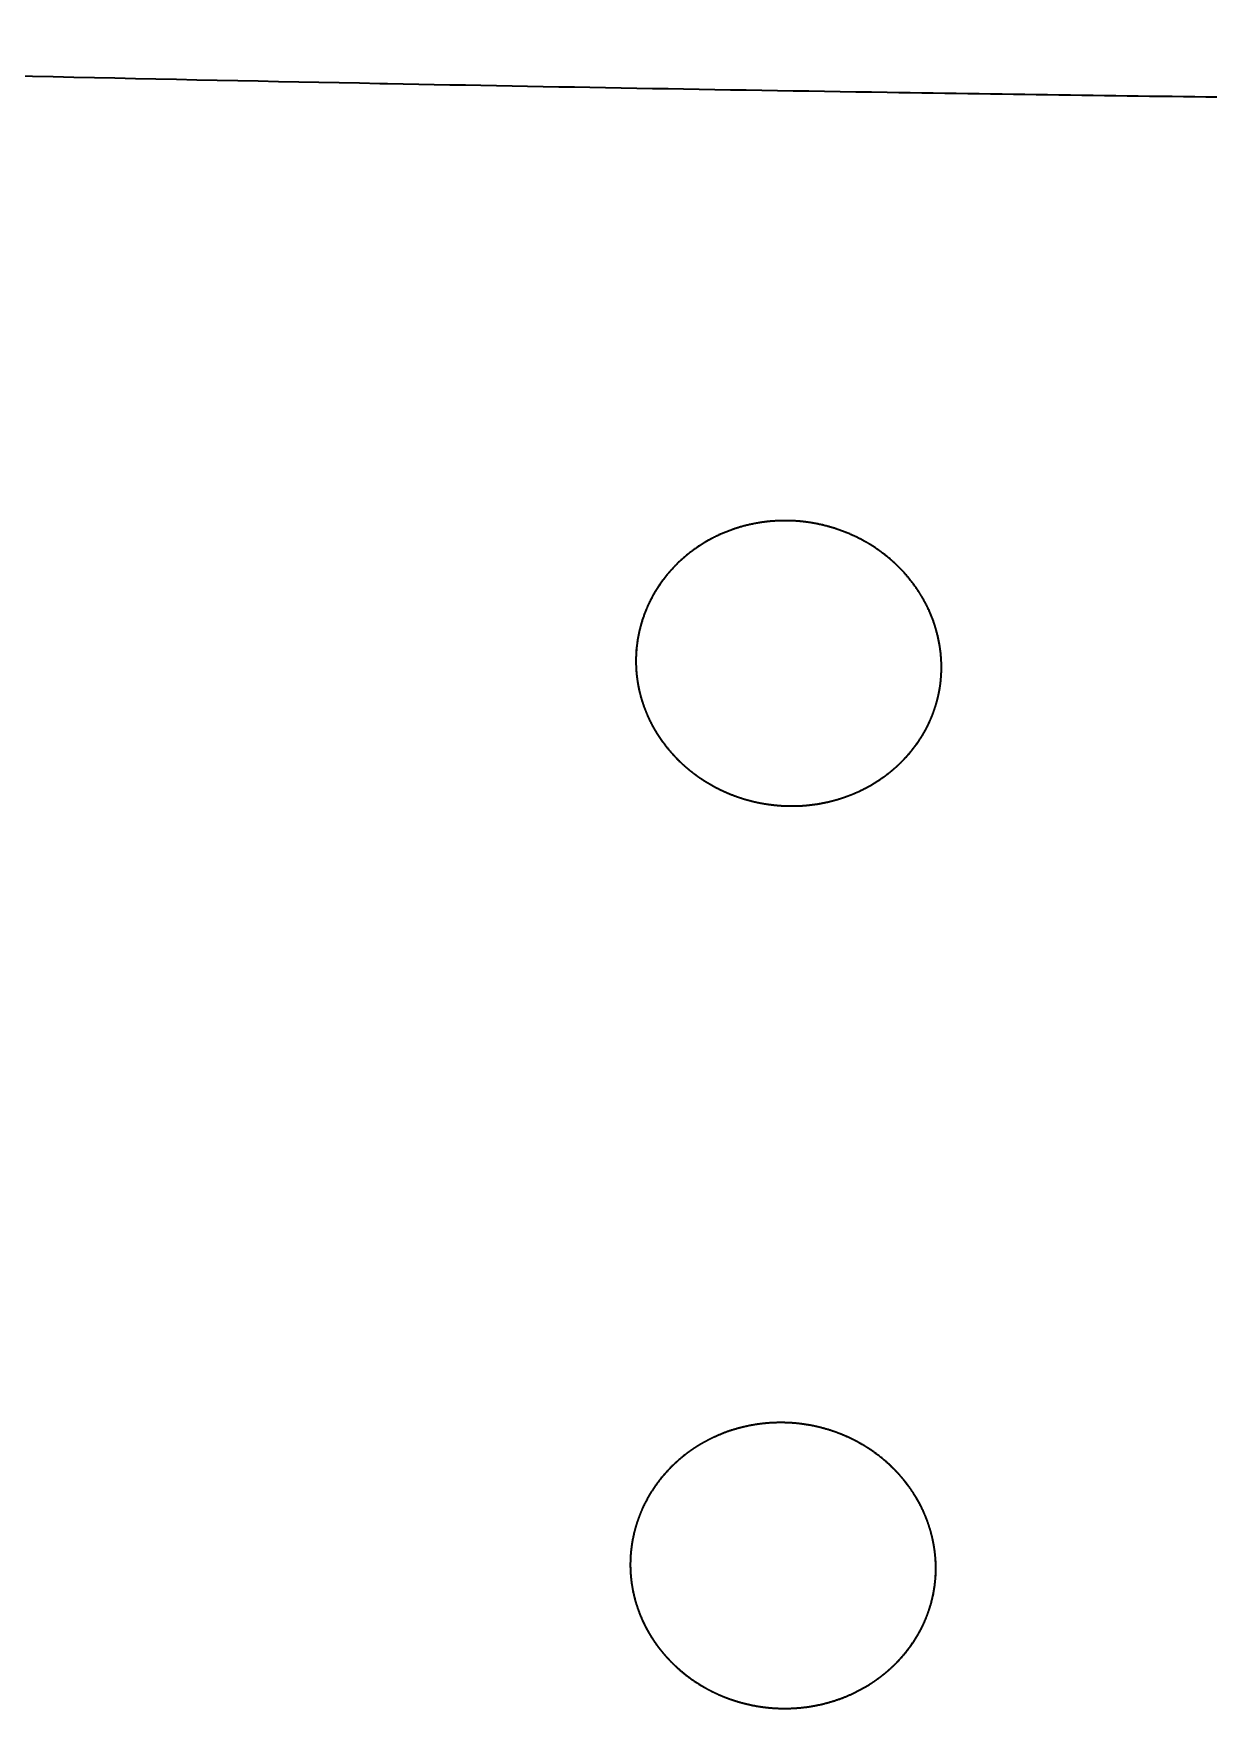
# Model space of a CAD drawing. Header units: millimetres. Extents: x 0 to 2809, y -1128 to 717.
# Drawn here: x 390.1 to 532.4, y 514.6 to 717.5 of the extents above; entities that cross this region are included whole.
import ezdxf

# ---------------------------------------------------------------- set-up
doc = ezdxf.new("R2010")
doc.units = ezdxf.units.MM
doc.layers.add('Blocks', color=7, linetype='Continuous')
doc.layers.add('Blocks$Inner', color=7, linetype='Continuous', lineweight=25, true_color=0x007f00)
doc.layers.add('Blocks$Outline', color=7, linetype='Continuous', lineweight=35, true_color=0xff3f3f)

# ---------------------------------------------------------------- blocks, each defined once
blk = doc.blocks.new('Balcony Lounge Bench w Arm Front')
at = {"layer": 'Blocks$Inner'}
for points, knots in [([(712.8496366602558, 708.6246625319145), (692.0540468977488, 708.6249975124229), (671.0753497084406, 708.6714617064499), (650.2751296044989, 708.7617412919099), (626.5199850171448, 708.8648461915291), (602.5570521636946, 709.0269355620512), (578.8132848020068, 709.2475965597696), (578.6582285015065, 709.2490375643683), (578.5031727272071, 709.2504811385515), (578.3481174855006, 709.2519272835598), (565.1235229593585, 709.3752683661296), (551.5194746907255, 709.5206635920731), (537.541753521884, 709.692909067111), (523.0798610151287, 709.871120916865), (508.4044913292273, 710.0761830057309), (493.5177792668983, 710.3071765283457), (473.2382504868328, 710.6218490880237), (453.0672210502562, 710.9766934314612), (433.0092004185935, 711.3643615859328), (432.6882720355461, 711.3705671803655), (432.3673461382859, 711.3767817628868), (432.046422741656, 711.3830053055244), (405.9643496171666, 711.8888048074368), (379.3175030363418, 712.4655661569668), (352.1118591029735, 713.1010478465141), (332.0472746540472, 713.5697254509432), (312.4776212594188, 714.0512097784303), (293.402001617942, 714.5350357559073), (270.1546206238818, 715.1246707800383), (246.9170337759788, 715.735103528732), (223.6854076796262, 716.3547333906972), (212.0544708753769, 716.6649492791003), (200.4319557299677, 716.9788683589504), (188.8121530085664, 717.2870996211786)], [1234.280905030845, 1234.280905030845, 1234.280905030845, 1234.280905030845, 1296.860195740027, 1296.860195740027, 1296.860195740027, 1368.359439318258, 1368.359439318258, 1368.359439318258, 1368.825036158428, 1368.825036158428, 1368.825036158428, 1409.683619741801, 1409.683619741801, 1409.683619741801, 1453.787601027467, 1453.787601027467, 1453.787601027467, 1514.443525508282, 1514.443525508282, 1514.443525508282, 1515.409103690396, 1515.409103690396, 1515.409103690396, 1595.622534964821, 1595.622534964821, 1595.622534964821, 1654.592533133886, 1654.592533133886, 1654.592533133886, 1724.66841018761, 1724.66841018761, 1724.66841018761, 1759.733882868241, 1759.733882868241, 1759.733882868241, 1759.733882868241]), ([(463.0791519892155, 641.4269031019758), (463.0791611629866, 641.976473085113), (463.1067385659626, 642.5279796411851), (463.2198044277466, 643.6444758229118), (463.3061401487066, 644.2031340953508), (463.6483742307973, 645.8536592659548), (463.9871978245756, 646.9222155761636), (464.6653737928755, 648.4802421955101), (464.9203191699344, 648.9921550888503), (465.4771584598057, 649.9794391542891), (465.7797567562338, 650.45689559335), (466.4320855128353, 651.3802598374423), (466.7817923734547, 651.826183227975), (467.5292509372848, 652.6858890153017), (467.9279660347129, 653.1005875685332), (469.1914351113737, 654.2896548480057), (470.1046833033142, 654.9914160279659), (471.5754531245948, 655.9118648223375), (472.0825903146942, 656.1964883303881), (473.1324417541255, 656.7206455178202), (473.6760675799342, 656.9602534928417), (475.3254400676633, 657.5954607009298), (476.4592054638451, 657.9137190833862), (478.211100691602, 658.2348940507218), (478.8047052084221, 658.3158069328492), (480.0048774801653, 658.4227090317727), (480.605664666753, 658.4482829520311), (481.2071472241332, 658.446361771712)], [177.1970611693083, 177.1970611693083, 177.1970611693083, 177.1970611693083, 178.9585203319024, 178.9585203319024, 180.7661941722061, 180.7661941722061, 184.3815418528133, 184.3815418528133, 186.1892156931169, 186.1892156931169, 187.9968895334206, 187.9968895334206, 189.804563373724, 189.804563373724, 191.6122372140276, 191.6122372140276, 195.2275848946351, 195.2275848946351, 197.0352587349388, 197.0352587349388, 198.8429325752426, 198.8429325752426, 202.45828025585, 202.45828025585, 204.2659540961537, 204.2659540961537, 206.0736279364574, 206.0736279364574, 206.0736279364574, 206.0736279364574]), ([(482.0675687173607, 623.8826343400215), (480.8260031678074, 623.8746161307645), (479.5930991911082, 623.981804159288), (478.3678706160463, 624.2050229370943), (477.7578467124986, 624.3161603958142), (477.1548436651647, 624.4553589308271), (476.5586774728145, 624.6226671426484), (475.9613755627761, 624.7902940825297), (475.366199608965, 624.9880277123411), (474.7893010499902, 625.210442941112), (473.6385112218159, 625.6541139798428), (472.546609561221, 626.1980521486257), (471.5119344347404, 626.8418088865328), (471.2533581853713, 627.0026904990627), (470.9992988974736, 627.1693038193589), (470.7497058753652, 627.3416500041494), (470.4991935656544, 627.5146309651464), (470.2521910645519, 627.6941361685676), (470.0113790565483, 627.8781794318274), (469.5316955026829, 628.2447829385128), (469.0731666684587, 628.6316471875361), (468.6353253557136, 629.0388021213221), (467.7615667339232, 629.8513228301854), (466.9842291065688, 630.7303223733434), (466.299747498997, 631.6758264328819), (466.1281286071098, 631.9128910335639), (465.9618812253648, 632.1550209967281), (465.8032188013094, 632.3989096218647), (465.6449840254827, 632.6421408857022), (465.4933681908151, 632.8884210439755), (465.34829838519, 633.1377787117744), (465.0598613341026, 633.633567549834), (464.79843181451, 634.1394659422622), (464.5635201012592, 634.6556100648268), (464.3287323926088, 635.1714817265347), (464.1216692837006, 635.6948763507862), (463.9418659622897, 636.2259841007581), (463.8515018705984, 636.4929039164781), (463.7682157443232, 636.7612477522489), (463.6919475524264, 637.0310610076194), (463.6155245109512, 637.3014220728619), (463.5458057915821, 637.5747034720989), (463.4836583116958, 637.847335984854), (463.2362378539256, 638.9327357666843), (463.1031865597288, 640.0229657640375), (463.0821003079218, 641.1200988453711), (463.0800541143763, 641.2265637899654), (463.0791511026691, 641.3288419877572), (463.0791519892155, 641.4269031019758)], [147.1790415086671, 147.1790415086671, 147.1790415086671, 147.1790415086671, 150.9082826268252, 150.9082826268252, 150.9082826268252, 152.7676458240798, 152.7676458240798, 152.7676458240798, 154.639176519309, 154.639176519309, 154.639176519309, 158.3498728036855, 158.3498728036855, 158.3498728036855, 159.2788941778976, 159.2788941778976, 159.2788941778976, 160.2130611819632, 160.2130611819632, 160.2130611819632, 162.0696542812669, 162.0696542812669, 162.0696542812669, 165.7692183105517, 165.7692183105517, 165.7692183105517, 166.7007093679837, 166.7007093679837, 166.7007093679837, 167.6275428588669, 167.6275428588669, 167.6275428588669, 169.4696703578914, 169.4696703578914, 169.4696703578914, 171.3108484330057, 171.3108484330057, 171.3108484330057, 172.23650323621, 172.23650323621, 172.23650323621, 173.1660922924084, 173.1660922924084, 173.1660922924084, 176.8527274313451, 176.8527274313451, 176.8527274313451, 177.1970611693083, 177.1970611693083, 177.1970611693083, 177.1970611693083]), ([(500.0791651826767, 640.6882276780234), (500.0791446137555, 639.6816741232324), (499.9864536026362, 638.7020322352982), (499.8019135097238, 637.7314490187491), (499.750880236068, 637.4630410098653), (499.6925126270507, 637.1943732018881), (499.6275173261129, 636.9287172813529), (499.5627352379415, 636.6639328274177), (499.4911010802134, 636.4008001097209), (499.4125928447756, 636.139275287449), (499.25625025302, 635.6184704534571), (499.0732309843515, 635.1058037254224), (498.8633112307107, 634.6010675283796), (498.653062801317, 634.0955410552997), (498.4167941063206, 633.6002849952929), (498.1541776756021, 633.1151218521263), (498.0219998094399, 632.8709336692773), (497.8833756466884, 632.6297523608082), (497.7382460031986, 632.3915437661053), (497.5928467942031, 632.1528927199688), (497.4402835159453, 631.9162818990771), (497.2821126442177, 631.6841959748999), (496.651772628451, 630.7592908801162), (495.9286118623932, 629.8972703901491), (495.1088846180501, 629.0979863441535), (494.6977197938759, 628.697075569864), (494.2653067237188, 628.3152342569156), (493.8110625380177, 627.95246025503), (493.3562230735006, 627.5892108443586), (492.8797877635006, 627.2455395989091), (492.3855941664151, 626.9246918851495), (491.3988092348518, 626.2840367023709), (490.349214573158, 625.7376595734095), (489.2338540522542, 625.2872350223879), (488.6749037204427, 625.0615098442686), (488.0958286869318, 624.8592565394611), (487.5123357870179, 624.6862996658201), (486.9301752856336, 624.5137377369756), (486.338950263038, 624.3683961162824), (485.7383792300934, 624.2504862279857), (484.5326785646539, 624.0137714632292), (483.3095546400291, 623.8906546298422), (482.0675687173607, 623.8826343400215)], [117.7966424881412, 117.7966424881412, 117.7966424881412, 117.7966424881412, 121.1533149979701, 121.1533149979701, 121.1533149979701, 122.0844969982978, 122.0844969982978, 122.0844969982978, 123.0107064796649, 123.0107064796649, 123.0107064796649, 124.8546306990416, 124.8546306990416, 124.8546306990416, 126.7013993916289, 126.7013993916289, 126.7013993916289, 127.6311802219141, 127.6311802219141, 127.6311802219141, 128.5643502761902, 128.5643502761902, 128.5643502761902, 132.2701314173521, 132.2701314173521, 132.2701314173521, 134.131370356656, 134.131370356656, 134.131370356656, 135.9979400210498, 135.9979400210498, 135.9979400210498, 139.7140544171125, 139.7140544171125, 139.7140544171125, 141.5878027622876, 141.5878027622876, 141.5878027622876, 143.4486197938053, 143.4486197938053, 143.4486197938053, 147.1790415086671, 147.1790415086671, 147.1790415086671, 147.1790415086671]), ([(480.6823299783609, 549.1851700884945), (480.7958949988187, 549.1848094248514), (480.9094745922175, 549.183463444692), (481.0230686849209, 549.1811302184142), (481.5176736584908, 549.1709828164167), (482.0125539219589, 549.1421589386518), (483.1165951020885, 549.0357532640191), (483.7200719756402, 548.9489419816673), (485.503855935749, 548.6082749331399), (486.6625360823818, 548.2744974462657), (488.3542001977003, 547.6118623067814), (488.9125293048019, 547.362411054346), (489.9901776100487, 546.8188233850997), (490.5120062315618, 546.523957127014), (491.5223748249409, 545.8890364052204), (492.0109137630097, 545.5489805290781), (492.9544332800906, 544.8233099954559), (493.4104355084091, 544.4367401511226), (494.7196842816411, 543.2122312416213), (495.4944916260392, 542.3298253440626), (496.515229491979, 540.9107316739064), (496.8317222981204, 540.4216681317048), (497.2699579492437, 539.663410769761), (497.410303742603, 539.4058057810253), (497.676386831823, 538.8864319451932), (497.8021390801732, 538.6247526032384), (498.3951588404816, 537.3065747270957), (498.7562196893705, 536.2210125423262), (499.0665843926508, 534.8252854853199), (499.1215458642509, 534.5441839038467), (499.2170041795434, 533.9779967014474), (499.2575521493636, 533.692232514808), (499.3561216417511, 532.837540776567), (499.3916078463626, 532.2692125292815), (499.3983808830817, 531.6426033818716), (499.398702954175, 531.5829337969117), (499.3987014924933, 531.5232796638011)], [131.0938621494744, 131.0938621494744, 131.0938621494744, 131.0938621494744, 131.5909442456591, 131.5909442456591, 131.5909442456591, 133.7508921709843, 133.7508921709843, 136.4069073944604, 136.4069073944604, 141.7189378414126, 141.7189378414126, 144.3749530648886, 144.3749530648886, 147.0309682883647, 147.0309682883647, 149.686983511841, 149.686983511841, 152.3429987353171, 152.3429987353171, 157.6550291822691, 157.6550291822691, 160.3110444057453, 160.3110444057453, 161.6390520174836, 161.6390520174836, 162.9670596292217, 162.9670596292217, 168.2790900761739, 168.2790900761739, 169.607097687912, 169.607097687912, 170.9351052996499, 170.9351052996499, 173.591120523126, 173.591120523126, 173.8707423564457, 173.8707423564457, 173.8707423564457, 173.8707423564457]), ([(481.1822332757692, 514.5584141012514), (479.9403231480719, 514.5530203469971), (478.7092904051206, 514.6629479276162), (477.4880787922921, 514.8885559809787), (476.8800157264632, 515.0008902588052), (476.2794838778027, 515.14119402703), (475.6862817831425, 515.3094627891405), (475.0919619010929, 515.4780486248055), (474.5003417771259, 515.6765823501482), (473.9273293385922, 515.8996102994643), (472.7842518420293, 516.3445190184066), (471.7015052705174, 516.888975624679), (470.6771992026115, 517.5322704546743), (470.4211675306906, 517.6930659981372), (470.1697107085784, 517.8595408605397), (469.9227754196509, 518.0316933356953), (469.6749483654748, 518.2044675105462), (469.4306574876719, 518.3837377826239), (469.1926200237795, 518.5674677476636), (468.7184751132918, 518.9334379878164), (468.265591733154, 519.319485455555), (467.8334944958842, 519.7256262614683), (466.9710884038504, 520.5362269203906), (466.2049793895676, 521.4129216205511), (465.5316998065027, 522.3556785202127), (465.3628591999368, 522.592096868233), (465.1993940334542, 522.8335568650291), (465.043459770317, 523.0767957761018), (464.887948776166, 523.3193744378732), (464.7390228637269, 523.5650120007922), (464.5966151811772, 523.8137350596953), (464.3134606406129, 524.3082804536716), (464.0571433684345, 524.8130471517252), (463.827230887935, 525.3281535840943), (463.5974347666524, 525.8429993199461), (463.3951796361252, 526.3655704639132), (463.2200725187395, 526.8960308935457), (463.1320689645945, 527.1626243012724), (463.0511034212977, 527.4307067154114), (462.9771263139373, 527.7003189878524), (462.902991232615, 527.9705070021591), (462.8355433669167, 528.2436774414527), (462.7756246595745, 528.516281706532), (462.5371083909304, 529.6014278153561), (462.412382939754, 530.6929227812361), (462.3997491208538, 531.792496906528), (462.3991416387653, 531.8453686146822), (462.3986904814192, 531.9067882998934), (462.3986908826773, 531.9767375251286)], [203.3456058875158, 203.3456058875158, 203.3456058875158, 203.3456058875158, 207.0677079222111, 207.0677079222111, 207.0677079222111, 208.9236328262206, 208.9236328262206, 208.9236328262206, 210.7915930610918, 210.7915930610918, 210.7915930610918, 214.4954930545115, 214.4954930545115, 214.4954930545115, 215.4229693630836, 215.4229693630836, 215.4229693630836, 216.3555600668788, 216.3555600668788, 216.3555600668788, 218.2089013692731, 218.2089013692731, 218.2089013692731, 221.9026461156635, 221.9026461156635, 221.9026461156635, 222.832761019943, 222.832761019943, 222.832761019943, 223.7582317841261, 223.7582317841261, 223.7582317841261, 225.5977526837323, 225.5977526837323, 225.5977526837323, 227.4363677526956, 227.4363677526956, 227.4363677526956, 228.3607125617643, 228.3607125617643, 228.3607125617643, 229.2890706838239, 229.2890706838239, 229.2890706838239, 232.9706643167546, 232.9706643167546, 232.9706643167546, 233.1766314219879, 233.1766314219879, 233.1766314219879, 233.1766314219879]), ([(499.3987014924933, 531.5232796638011), (499.3986757866405, 530.4891066506207), (499.2981698804069, 529.4650360337473), (499.097194121292, 528.4492836916143), (499.0439085827238, 528.1799730501771), (498.9832377445018, 527.9102798571148), (498.9159355884367, 527.6436131974988), (498.8488419436908, 527.3777727078195), (498.7748668684653, 527.1135381490967), (498.6939799310494, 526.8508663168759), (498.5329325093298, 526.3278817326172), (498.3450981340975, 525.8128996533778), (498.1301947858228, 525.3057192375272), (497.91501132743, 524.7978777507014), (497.6736995887404, 524.3002409034743), (497.4058856230004, 523.8126395448344), (497.2711179767539, 523.567271879896), (497.1298782096492, 523.324908967119), (496.9821023220575, 523.0855176130317), (496.8340208042573, 522.8456311495465), (496.6786490684499, 522.6076579360379), (496.5177384012823, 522.3743568483951), (495.8764055447718, 521.4445014472549), (495.1421021286478, 520.5780368792657), (494.3109891190579, 519.7748530504978), (493.8942781536934, 519.372145470672), (493.4563850351879, 518.9887122195869), (492.996737960344, 518.6245507462954), (492.766055081378, 518.4417891849516), (492.5292311617122, 518.263436458743), (492.2884578055564, 518.0912016081347), (492.0486671879116, 517.9196697498446), (491.8041872011017, 517.7535973619451), (491.5549524396083, 517.5929941499708), (490.5578155009607, 516.9504537829271), (489.4988597126467, 516.403294546777), (488.375372145485, 515.9530083954414), (487.8123720730764, 515.7273618077816), (487.2296251020452, 515.5254521087045), (486.6428918556958, 515.3530282359425), (486.0574698128694, 515.1809896878476), (485.4634339966688, 515.0363824473097), (484.8605254547219, 514.9193707488012), (483.6502377896541, 514.6844797072554), (482.4245755412339, 514.5638091179426), (481.1822332757692, 514.5584141012514)], [173.8707423564457, 173.8707423564457, 173.8707423564457, 173.8707423564457, 177.3652081411983, 177.3652081411983, 177.3652081411983, 178.2951359989609, 178.2951359989609, 178.2951359989609, 179.2201964525707, 179.2201964525707, 179.2201964525707, 181.0614483767524, 181.0614483767524, 181.0614483767524, 182.9050565701369, 182.9050565701369, 182.9050565701369, 183.8330749153241, 183.8330749153241, 183.8330749153241, 184.7648435012183, 184.7648435012183, 184.7648435012183, 188.464669580953, 188.464669580953, 188.464669580953, 190.3222544341338, 190.3222544341338, 190.3222544341338, 191.2563885686653, 191.2563885686653, 191.2563885686653, 192.1852319993178, 192.1852319993178, 192.1852319993178, 195.8945895959261, 195.8945895959261, 195.8945895959261, 197.7648149984549, 197.7648149984549, 197.7648149984549, 199.6222580980067, 199.6222580980067, 199.6222580980067, 203.3456058875158, 203.3456058875158, 203.3456058875158, 203.3456058875158])]:
    blk.add_open_spline(points, degree=3, knots=knots, dxfattribs=at)
for points, weights, knots in [([(481.2071472241332, 658.446361771712), (481.406023115252, 658.4457339590086), (481.6049758205635, 658.4420957754782), (481.8040049265328, 658.4354338532503), (482.4058777037353, 658.4153019601181), (483.0104973065827, 658.367294552525), (484.2094319331954, 658.2165683955391), (484.8022944124641, 658.1142073968986), (486.5572681196536, 657.7294401973559), (487.6982616916248, 657.3689982880569), (489.3664167261231, 656.6675567701895), (489.9119032868221, 656.4080145765474), (490.9655489838224, 655.8457621558446), (491.4760350707948, 655.5422035768643), (492.4648349593735, 654.8909032132651), (492.9429517268254, 654.5432431376939), (493.8673962190624, 653.8022083212309), (494.3147974892854, 653.4074443516402), (495.586841242417, 652.1724926206407), (496.3398596515253, 651.2848915674913), (497.3312173845152, 649.8598096632195), (497.6383880158646, 649.3690202393009), (498.2050331755563, 648.3544932775876), (498.4613028636559, 647.8360234539978), (499.1447488787671, 646.2619915562318), (499.4896567176438, 645.1823478667029), (499.8407842605957, 643.5171750521549), (499.9300073527738, 642.9514943685208), (500.0483939659571, 641.8258057491985), (500.078068507104, 641.2644011711927), (500.0791651826767, 640.6882276780234)], [1, 0.999999999998977, 0.999999999998971, 1, 1, 1, 1, 1, 1, 1, 1, 1, 1, 1, 1, 1, 1, 1, 1, 1, 1, 1, 1, 1, 1, 1, 1, 1, 1, 1, 1], [206.0736279364574, 206.0736279364574, 206.0736279364574, 206.0736279364574, 206.6728964836983, 206.6728964836983, 206.6728964836983, 208.4804131401336, 208.4804131401336, 210.2879297965689, 210.2879297965689, 213.9029631094396, 213.9029631094396, 215.7104797658748, 215.7104797658748, 217.5179964223101, 217.5179964223101, 219.3255130787454, 219.3255130787454, 221.1330297351806, 221.1330297351806, 224.7480630480511, 224.7480630480511, 226.5555797044863, 226.5555797044863, 228.3630963609214, 228.3630963609214, 231.978129673792, 231.978129673792, 233.7856463302272, 233.7856463302272, 235.5931629866621, 235.5931629866621, 235.5931629866621, 235.5931629866621]), ([(462.3986908826806, 531.9767375251272), (462.3986939230005, 532.483180062009), (462.4219520805304, 532.990723485214), (462.46909987105, 533.4993825238195), (462.4956507887348, 533.7858299717469), (462.5298206877293, 534.0723814361819), (462.5711911350327, 534.3561258759444), (462.6125615823303, 534.6398703156092), (462.6611956193149, 534.9215964032072), (462.7169754284963, 535.2013345374457), (462.9400946651389, 536.3202870734733), (463.2765300259809, 537.4077108737803), (463.7270586717448, 538.4632746659631), (463.9523229943846, 538.9910565614773), (464.2079483366645, 539.5134190642674), (464.4879515042708, 540.0177509778822), (464.7679546716764, 540.5220828911196), (465.0725845942873, 541.0098235651849), (465.4012739588028, 541.4813517964261), (466.0586526870319, 542.4244082578132), (466.8115627834496, 543.3030858605239), (467.6639102442576, 544.1147854437867), (468.5162577037002, 544.92648502576), (469.4417133471682, 545.6457885045261), (470.4345042357203, 546.2740770924974), (470.9308996793947, 546.5882213861248), (471.4444869172685, 546.8796653665812), (471.9756495832621, 547.147922630454), (472.5068122488323, 547.4161798941241), (473.0578968494918, 547.6618960338686), (473.6152279460604, 547.8790001918233), (474.7298901380103, 548.3132085072681), (475.878461542584, 548.6393703020233), (477.0606186789529, 548.8587485034002), (477.6516972465971, 548.9684376039886), (478.2522339435686, 549.051330888947), (478.8594451006823, 549.1061191191535), (479.4666562640829, 549.1609073499172), (480.0742856385089, 549.1871194891453), (480.6823299783609, 549.1851700884945)], [1.000000123633748, 1.000000123889416, 1.000000124154154, 1.00000012442888, 1.00000012458359, 1.00000012474136, 1.00000012490067, 1.00000012505998, 1.00000012522125, 1.00000012538456, 1.00000012603779, 1.00000012672345, 1.00000012744696, 1.00000012780871, 1.00000012818199, 1.00000012855825, 1.00000012893452, 1.0000001293146, 1.00000012969857, 1.00000013046652, 1.00000013125019, 1.0000001320491, 1.00000013284801, 1.00000013363726, 1.00000013441041, 1.00000013479699, 1.0000001351797, 1.00000013555763, 1.00000013593556, 1.00000013631008, 1.00000013667097, 1.00000013739274, 1.00000013806742, 1.00000013868708, 1.00000013899691, 1.00000013929336, 1.00000013957331, 1.00000009306844, 1.00000004654425, 1], [233.1766314219879, 233.1766314219879, 233.1766314219879, 233.1766314219879, 234.7978077003327, 234.7978077003327, 234.7978077003327, 235.7161207925209, 235.7161207925209, 235.7161207925209, 236.6291300396805, 236.6291300396805, 236.6291300396805, 240.2716340150955, 240.2716340150955, 240.2716340150955, 242.1070325928261, 242.1070325928261, 242.1070325928261, 243.9299323737447, 243.9299323737447, 243.9299323737447, 247.5814207297554, 247.5814207297554, 247.5814207297554, 251.2337014326451, 251.2337014326451, 251.2337014326451, 253.0546632957831, 253.0546632957831, 253.0546632957831, 254.8888862293919, 254.8888862293919, 254.8888862293919, 258.5279108386918, 258.5279108386918, 258.5279108386918, 260.3562706171276, 260.3562706171276, 260.3562706171276, 262.1877242989489, 262.1877242989489, 262.1877242989489, 262.1877242989489])]:
    blk.add_rational_spline(points, weights, degree=3, knots=knots, dxfattribs=at)
at = {"layer": 'Blocks$Outline'}
blk.add_open_spline([(1274.237480637985, 546.6535280076241), (1273.576700281872, 600.7155550909774), (1272.915919925767, 654.7775821743198), (1272.255139569654, 708.8396092576768), (1272.252255719752, 709.1090895391244), (1272.246516830044, 709.6434580004789), (1272.238041294975, 710.4267743295168), (1272.22974487946, 711.1871242600027), (1272.221673112141, 711.9202199090505), (1272.21387044829, 712.621641953825), (1272.206379407737, 713.2880985647789), (1272.199241993872, 713.9152145890766), (1272.192494450788, 714.4999405941926), (1272.186175907565, 715.0399680640112), (1272.180320420852, 715.5308608945998), (1272.174954389706, 715.9712570197444), (1272.170112041389, 716.3593552614257), (1272.165819108355, 716.6915624403482), (1272.162093659277, 716.9673969430551), (1272.158963687587, 717.1849840188261), (1272.156445079254, 717.342614442452), (1272.155181903934, 717.4071952535378), (1272.153882726205, 717.4482015464091), (1266.311503334298, 717.4655527230498), (1260.470209064308, 717.464236379692), (1254.629381285144, 717.4568768156678), (1251.616859177531, 717.4530658546391), (1248.823127789259, 717.4608354707452), (1245.810148908564, 717.43745464323), (1242.841448928561, 717.4144027045659), (1239.841674858111, 717.3654716849232), (1236.887120311945, 717.2870996211786), (1225.267317590544, 716.9788683589504), (1213.644802445135, 716.6649492791003), (1202.013865640885, 716.3547333906972), (1178.782239544533, 715.735103528732), (1155.54465269663, 715.1246707800383), (1132.297271702573, 714.5350357559073), (1113.221652061093, 714.0512097784303), (1093.651998666464, 713.5697254509432), (1073.587414217538, 713.1010478465141), (1046.38177028417, 712.4655661569668), (1019.734923703349, 711.8888048074368), (993.6528505788556, 711.3830053055244), (993.3319271822256, 711.3767817628868), (993.0110012849655, 711.3705671803655), (992.6900729019217, 711.3643615859328), (972.6320522702554, 710.9766934314612), (952.4610228336787, 710.6218490880237), (932.1814940536133, 710.3071765283457), (917.2947819912843, 710.0761830057309), (902.6194123053829, 709.871120916865), (888.1575197986276, 709.692909067111), (874.1797986297861, 709.5206635920731), (860.575750361153, 709.3752683661296), (847.351155835011, 709.2519272835598), (847.1961005933044, 709.2504811385515), (847.041044819005, 709.2490375643683), (846.8859885185047, 709.2475965597696), (823.142221156817, 709.0269355620512), (799.1792883033668, 708.8648461915291), (775.4241437160126, 708.7617412919099), (754.6239236120746, 708.6714617064499), (733.6452264227628, 708.6249975124229), (712.8496366602558, 708.6246625319145), (692.0540468977488, 708.6249975124229), (671.0753497084406, 708.6714617064499), (650.2751296044989, 708.7617412919099), (626.5199850171448, 708.8648461915291), (602.5570521636946, 709.0269355620512), (578.8132848020068, 709.2475965597696), (578.6582285015065, 709.2490375643683), (578.5031727272071, 709.2504811385515), (578.3481174855006, 709.2519272835598), (565.1235229593585, 709.3752683661296), (551.5194746907255, 709.5206635920731), (537.541753521884, 709.692909067111), (523.0798610151287, 709.871120916865), (508.4044913292273, 710.0761830057309), (493.5177792668983, 710.3071765283457), (473.2382504868328, 710.6218490880237), (453.0672210502562, 710.9766934314612), (433.0092004185935, 711.3643615859328), (432.6882720355461, 711.3705671803655), (432.3673461382859, 711.3767817628868), (432.046422741656, 711.3830053055244), (405.9643496171666, 711.8888048074368), (379.3175030363418, 712.4655661569668), (352.1118591029735, 713.1010478465141), (332.0472746540472, 713.5697254509432), (312.4776212594188, 714.0512097784303), (293.402001617942, 714.5350357559073), (270.1546206238818, 715.1246707800383), (246.9170337759788, 715.735103528732), (223.6854076796262, 716.3547333906972), (212.0544708753769, 716.6649492791003), (200.4319557299677, 716.9788683589504), (188.8121530085664, 717.2870996211786), (185.8575984624003, 717.3654716849232), (182.857824391951, 717.4144027045659), (179.8891244119477, 717.43745464323), (176.8761455312524, 717.4608354707452), (174.0824141429803, 717.4530658546391), (171.069892035368, 717.4568768156678), (165.2290642562039, 717.464236379692), (159.3877699862169, 717.4655527230498), (153.5453905943104, 717.4482015464091), (153.5440914165774, 717.4071952535378), (153.5428282412577, 717.342614442452), (153.5403096329246, 717.1849840188261), (153.5371796612344, 716.9673969430551), (153.5334542121564, 716.6915624403482), (153.5291612791225, 716.3593552614257), (153.5243189308057, 715.9712570197444), (153.5189528996634, 715.5308608945998), (153.5130974129497, 715.0399680640112), (153.506778869727, 714.4999405941926), (153.5000313266428, 713.9152145890766), (153.4928939127749, 713.2880985647789), (153.4854028722257, 712.621641953825), (153.4776002083709, 711.9202199090505), (153.4695284410518, 711.1871242600027), (153.4612320255364, 710.4267743295168), (153.4527564904711, 709.6434580004789), (153.4470176007599, 709.1090895391244), (153.4441337508579, 708.8396092576768), (152.7833533947487, 654.7775821743235), (152.1225730386395, 600.7155550909702), (151.4617926825267, 546.6535280076168)], degree=3, knots=[489.1435868576591, 489.1435868576591, 489.1435868576591, 489.1435868576591, 656.5378790012626, 656.5378790012626, 656.5378790012626, 657.5378790012626, 658.5378790012626, 659.5378790012626, 660.5378790012626, 661.5378790012626, 662.5378790012626, 663.5378790012626, 664.5378790012626, 665.5378790012626, 666.5378790012626, 667.5378790012626, 668.5378790012626, 669.5378790012626, 670.5378790012626, 671.5378790012626, 672.5378790012626, 673.5378790012626, 673.5378790012626, 673.5378790012626, 691.0616532733974, 691.0616532733974, 691.0616532733974, 699.8823301364711, 699.8823301364711, 699.8823301364711, 708.8279271934485, 708.8279271934485, 708.8279271934485, 743.8933998740797, 743.8933998740797, 743.8933998740797, 813.9692769278035, 813.9692769278035, 813.9692769278035, 872.9392750968688, 872.9392750968688, 872.9392750968688, 953.1527063712934, 953.1527063712934, 953.1527063712934, 954.1182845534078, 954.1182845534078, 954.1182845534078, 1014.774209034223, 1014.774209034223, 1014.774209034223, 1058.878190319889, 1058.878190319889, 1058.878190319889, 1099.736773903261, 1099.736773903261, 1099.736773903261, 1100.202370743432, 1100.202370743432, 1100.202370743432, 1171.701614321663, 1171.701614321663, 1171.701614321663, 1234.280905030845, 1234.280905030845, 1234.280905030845, 1296.860195740027, 1296.860195740027, 1296.860195740027, 1368.359439318258, 1368.359439318258, 1368.359439318258, 1368.825036158428, 1368.825036158428, 1368.825036158428, 1409.683619741801, 1409.683619741801, 1409.683619741801, 1453.787601027467, 1453.787601027467, 1453.787601027467, 1514.443525508282, 1514.443525508282, 1514.443525508282, 1515.409103690396, 1515.409103690396, 1515.409103690396, 1595.622534964821, 1595.622534964821, 1595.622534964821, 1654.592533133886, 1654.592533133886, 1654.592533133886, 1724.66841018761, 1724.66841018761, 1724.66841018761, 1759.733882868241, 1759.733882868241, 1759.733882868241, 1768.679479925219, 1768.679479925219, 1768.679479925219, 1777.500156788293, 1777.500156788293, 1777.500156788293, 1795.023931060427, 1795.023931060427, 1795.023931060427, 1796.023931060427, 1797.023931060427, 1798.023931060427, 1799.023931060427, 1800.023931060427, 1801.023931060427, 1802.023931060427, 1803.023931060427, 1804.023931060427, 1805.023931060427, 1806.023931060427, 1807.023931060427, 1808.023931060427, 1809.023931060427, 1810.023931060427, 1811.023931060427, 1812.023931060427, 1812.023931060427, 1812.023931060427, 1979.418223204042, 1979.418223204042, 1979.418223204042, 1979.418223204042], dxfattribs=at)
for points, weights, knots in [([(500.0791651826767, 640.6882276780234), (500.0791446137555, 639.6816741232324), (499.9864536026362, 638.7020322352982), (499.8019135097238, 637.7314490187491), (499.750880236068, 637.4630410098653), (499.6925126270507, 637.1943732018881), (499.6275173261129, 636.9287172813529), (499.5627352379415, 636.6639328274177), (499.4911010802134, 636.4008001097209), (499.4125928447756, 636.139275287449), (499.25625025302, 635.6184704534571), (499.0732309843515, 635.1058037254224), (498.8633112307107, 634.6010675283796), (498.653062801317, 634.0955410552997), (498.4167941063206, 633.6002849952929), (498.1541776756021, 633.1151218521263), (498.0219998094399, 632.8709336692773), (497.8833756466884, 632.6297523608082), (497.7382460031986, 632.3915437661053), (497.5928467942031, 632.1528927199688), (497.4402835159453, 631.9162818990771), (497.2821126442177, 631.6841959748999), (496.651772628451, 630.7592908801162), (495.9286118623932, 629.8972703901491), (495.1088846180501, 629.0979863441535), (494.6977197938759, 628.697075569864), (494.2653067237188, 628.3152342569156), (493.8110625380177, 627.95246025503), (493.3562230735006, 627.5892108443586), (492.8797877635006, 627.2455395989091), (492.3855941664151, 626.9246918851495), (491.3988092348518, 626.2840367023709), (490.349214573158, 625.7376595734095), (489.2338540522542, 625.2872350223879), (488.6749037204427, 625.0615098442686), (488.0958286869318, 624.8592565394611), (487.5123357870179, 624.6862996658201), (486.9301752856336, 624.5137377369756), (486.338950263038, 624.3683961162824), (485.7383792300934, 624.2504862279857), (484.5326785646539, 624.0137714632292), (483.3095546400291, 623.8906546298422), (482.0675687173607, 623.8826343400215), (480.8260031678074, 623.8746161307645), (479.5930991911082, 623.981804159288), (478.3678706160463, 624.2050229370943), (477.7578467124986, 624.3161603958142), (477.1548436651647, 624.4553589308271), (476.5586774728145, 624.6226671426484), (475.9613755627761, 624.7902940825297), (475.366199608965, 624.9880277123411), (474.7893010499902, 625.210442941112), (473.6385112218159, 625.6541139798428), (472.546609561221, 626.1980521486257), (471.5119344347404, 626.8418088865328), (471.2533581853713, 627.0026904990627), (470.9992988974736, 627.1693038193589), (470.7497058753652, 627.3416500041494), (470.4991935656544, 627.5146309651464), (470.2521910645519, 627.6941361685676), (470.0113790565483, 627.8781794318274), (469.5316955026829, 628.2447829385128), (469.0731666684587, 628.6316471875361), (468.6353253557136, 629.0388021213221), (467.7615667339232, 629.8513228301854), (466.9842291065688, 630.7303223733434), (466.299747498997, 631.6758264328819), (466.1281286071098, 631.9128910335639), (465.9618812253648, 632.1550209967281), (465.8032188013094, 632.3989096218647), (465.6449840254827, 632.6421408857022), (465.4933681908151, 632.8884210439755), (465.34829838519, 633.1377787117744), (465.0598613341026, 633.633567549834), (464.79843181451, 634.1394659422622), (464.5635201012592, 634.6556100648268), (464.3287323926088, 635.1714817265347), (464.1216692837006, 635.6948763507862), (463.9418659622897, 636.2259841007581), (463.8515018705984, 636.4929039164781), (463.7682157443232, 636.7612477522489), (463.6919475524264, 637.0310610076194), (463.6155245109512, 637.3014220728619), (463.5458057915821, 637.5747034720989), (463.4836583116958, 637.847335984854), (463.2362378539256, 638.9327357666843), (463.1031865597288, 640.0229657640375), (463.0821003079218, 641.1200988453711), (463.0800541143763, 641.2265637899654), (463.0791511026691, 641.3288419877572), (463.0791519892155, 641.4269031019758), (463.0791611629866, 641.976473085113), (463.1067385659626, 642.5279796411851), (463.2198044277466, 643.6444758229118), (463.3061401487066, 644.2031340953508), (463.6483742307973, 645.8536592659548), (463.9871978245756, 646.9222155761636), (464.6653737928755, 648.4802421955101), (464.9203191699344, 648.9921550888503), (465.4771584598057, 649.9794391542891), (465.7797567562338, 650.45689559335), (466.4320855128353, 651.3802598374423), (466.7817923734547, 651.826183227975), (467.5292509372848, 652.6858890153017), (467.9279660347129, 653.1005875685332), (469.1914351113737, 654.2896548480057), (470.1046833033142, 654.9914160279659), (471.5754531245948, 655.9118648223375), (472.0825903146942, 656.1964883303881), (473.1324417541255, 656.7206455178202), (473.6760675799342, 656.9602534928417), (475.3254400676633, 657.5954607009298), (476.4592054638451, 657.9137190833862), (478.211100691602, 658.2348940507218), (478.8047052084221, 658.3158069328492), (480.0048774801653, 658.4227090317727), (480.605664666753, 658.4482829520311), (481.2071472241332, 658.446361771712), (481.406023115252, 658.4457339590086), (481.6049758205635, 658.4420957754782), (481.8040049265328, 658.4354338532503), (482.4058777037353, 658.4153019601181), (483.0104973065827, 658.367294552525), (484.2094319331954, 658.2165683955391), (484.8022944124641, 658.1142073968986), (486.5572681196536, 657.7294401973559), (487.6982616916248, 657.3689982880569), (489.3664167261231, 656.6675567701895), (489.9119032868221, 656.4080145765474), (490.9655489838224, 655.8457621558446), (491.4760350707948, 655.5422035768643), (492.4648349593735, 654.8909032132651), (492.9429517268254, 654.5432431376939), (493.8673962190624, 653.8022083212309), (494.3147974892854, 653.4074443516402), (495.586841242417, 652.1724926206407), (496.3398596515253, 651.2848915674913), (497.3312173845152, 649.8598096632195), (497.6383880158646, 649.3690202393009), (498.2050331755563, 648.3544932775876), (498.4613028636559, 647.8360234539978), (499.1447488787671, 646.2619915562318), (499.4896567176438, 645.1823478667029), (499.8407842605957, 643.5171750521549), (499.9300073527738, 642.9514943685208), (500.0483939659571, 641.8258057491985), (500.078068507104, 641.2644011711927), (500.0791651826767, 640.6882276780234)], [1, 1, 1, 1, 1, 1, 1, 1, 1, 1, 1, 1, 1, 1, 1, 1, 1, 1, 1, 1, 1, 1, 1, 1, 1, 1, 1, 1, 1, 1, 1, 1, 1, 1, 1, 1, 1, 1, 1, 1, 1, 1, 1, 1, 1, 1, 1, 1, 1, 1, 1, 1, 1, 1, 1, 1, 1, 1, 1, 1, 1, 1, 1, 1, 1, 1, 1, 1, 1, 1, 1, 1, 1, 1, 1, 1, 1, 1, 1, 1, 1, 1, 1, 1, 1, 1, 1, 1, 1, 1, 1, 1, 1, 1, 1, 1, 1, 1, 1, 1, 1, 1, 1, 1, 1, 1, 1, 1, 1, 1, 1, 1, 1, 1, 1, 1, 1, 1, 0.999999999998977, 0.999999999998971, 1, 1, 1, 1, 1, 1, 1, 1, 1, 1, 1, 1, 1, 1, 1, 1, 1, 1, 1, 1, 1, 1, 1, 1, 1, 1, 1, 1], [117.7966424881412, 117.7966424881412, 117.7966424881412, 117.7966424881412, 121.1533149979701, 121.1533149979701, 121.1533149979701, 122.0844969982978, 122.0844969982978, 122.0844969982978, 123.0107064796649, 123.0107064796649, 123.0107064796649, 124.8546306990416, 124.8546306990416, 124.8546306990416, 126.7013993916289, 126.7013993916289, 126.7013993916289, 127.6311802219141, 127.6311802219141, 127.6311802219141, 128.5643502761902, 128.5643502761902, 128.5643502761902, 132.2701314173521, 132.2701314173521, 132.2701314173521, 134.131370356656, 134.131370356656, 134.131370356656, 135.9979400210498, 135.9979400210498, 135.9979400210498, 139.7140544171125, 139.7140544171125, 139.7140544171125, 141.5878027622876, 141.5878027622876, 141.5878027622876, 143.4486197938053, 143.4486197938053, 143.4486197938053, 147.1790415086671, 147.1790415086671, 147.1790415086671, 150.9082826268252, 150.9082826268252, 150.9082826268252, 152.7676458240798, 152.7676458240798, 152.7676458240798, 154.639176519309, 154.639176519309, 154.639176519309, 158.3498728036855, 158.3498728036855, 158.3498728036855, 159.2788941778976, 159.2788941778976, 159.2788941778976, 160.2130611819632, 160.2130611819632, 160.2130611819632, 162.0696542812669, 162.0696542812669, 162.0696542812669, 165.7692183105517, 165.7692183105517, 165.7692183105517, 166.7007093679837, 166.7007093679837, 166.7007093679837, 167.6275428588669, 167.6275428588669, 167.6275428588669, 169.4696703578914, 169.4696703578914, 169.4696703578914, 171.3108484330057, 171.3108484330057, 171.3108484330057, 172.23650323621, 172.23650323621, 172.23650323621, 173.1660922924084, 173.1660922924084, 173.1660922924084, 176.8527274313451, 176.8527274313451, 176.8527274313451, 177.1970611693083, 177.1970611693083, 177.1970611693083, 178.9585203319024, 178.9585203319024, 180.7661941722061, 180.7661941722061, 184.3815418528133, 184.3815418528133, 186.1892156931169, 186.1892156931169, 187.9968895334206, 187.9968895334206, 189.804563373724, 189.804563373724, 191.6122372140276, 191.6122372140276, 195.2275848946351, 195.2275848946351, 197.0352587349388, 197.0352587349388, 198.8429325752426, 198.8429325752426, 202.45828025585, 202.45828025585, 204.2659540961537, 204.2659540961537, 206.0736279364574, 206.0736279364574, 206.0736279364574, 206.6728964836983, 206.6728964836983, 206.6728964836983, 208.4804131401336, 208.4804131401336, 210.2879297965689, 210.2879297965689, 213.9029631094396, 213.9029631094396, 215.7104797658748, 215.7104797658748, 217.5179964223101, 217.5179964223101, 219.3255130787454, 219.3255130787454, 221.1330297351806, 221.1330297351806, 224.7480630480511, 224.7480630480511, 226.5555797044863, 226.5555797044863, 228.3630963609214, 228.3630963609214, 231.978129673792, 231.978129673792, 233.7856463302272, 233.7856463302272, 235.5931629866621, 235.5931629866621, 235.5931629866621, 235.5931629866621]), ([(480.6823299783621, 549.1851700884911), (480.795894998822, 549.1848094248525), (480.9094745922174, 549.1834634446922), (481.023068684923, 549.1811302184118), (481.5176736584938, 549.1709828164137), (482.0125539219616, 549.1421589386509), (483.1165951020914, 549.035753264015), (483.7200719756406, 548.9489419816639), (485.5038559357515, 548.6082749331376), (486.662536082385, 548.274497446264), (488.3542001977004, 547.61186230678), (488.9125293048044, 547.3624110543425), (489.9901776100512, 546.8188233850975), (490.5120062315646, 546.5239571270112), (491.5223748249417, 545.8890364052185), (492.010913763012, 545.5489805290745), (492.9544332800938, 544.8233099954534), (493.4104355084091, 544.4367401511211), (494.719684281642, 543.2122312416195), (495.4944916260394, 542.3298253440603), (496.5152294919794, 540.9107316739031), (496.8317222981217, 540.4216681317031), (497.2699579492447, 539.6634107697583), (497.4103037426057, 539.4058057810245), (497.6763868318235, 538.8864319451906), (497.8021390801752, 538.6247526032357), (498.3951588404825, 537.3065747270937), (498.7562196893737, 536.221012542324), (499.0665843926523, 534.8252854853164), (499.121545864253, 534.5441839038433), (499.2170041795453, 533.9779967014455), (499.2575521493654, 533.6922325148041), (499.3561216417536, 532.8375407765632), (499.3916078463653, 532.2692125292782), (499.3983808830837, 531.6426033818676), (499.3987029541772, 531.5829337969107), (499.3987014924957, 531.5232796637976), (499.3986757866425, 530.4891066506191), (499.2981698804074, 529.4650360337464), (499.0971941212925, 528.4492836916116), (499.0439085827238, 528.1799730501755), (498.9832377445049, 527.9102798571107), (498.9159355884369, 527.6436131974963), (498.8488419436915, 527.3777727078184), (498.7748668684659, 527.1135381490949), (498.6939799310496, 526.850866316873), (498.5329325093302, 526.327881732615), (498.3450981340994, 525.8128996533765), (498.1301947858258, 525.3057192375263), (497.9150113274324, 524.7978777506991), (497.673699588742, 524.3002409034711), (497.4058856230036, 523.8126395448302), (497.271117976757, 523.5672718798941), (497.129878209652, 523.3249089671152), (496.9821023220604, 523.0855176130299), (496.8340208042582, 522.8456311495423), (496.6786490684514, 522.6076579360348), (496.5177384012853, 522.3743568483941), (495.8764055447719, 521.4445014472516), (495.1421021286504, 520.5780368792628), (494.3109891190595, 519.7748530504967), (493.8942781536934, 519.3721454706699), (493.4563850351895, 518.9887122195836), (492.9967379603447, 518.6245507462911), (492.7660550813807, 518.4417891849473), (492.5292311617123, 518.2634364587393), (492.2884578055582, 518.091201608132), (492.0486671879138, 517.9196697498433), (491.8041872011019, 517.7535973619432), (491.5549524396086, 517.5929941499687), (490.5578155009606, 516.9504537829258), (489.4988597126493, 516.4032945467749), (488.3753721454869, 515.9530083954378), (487.8123720730787, 515.7273618077795), (487.2296251020482, 515.5254521087014), (486.6428918556975, 515.3530282359383), (486.0574698128714, 515.1809896878456), (485.4634339966701, 515.036382447309), (484.8605254547246, 514.9193707487988), (483.6502377896554, 514.6844797072515), (482.4245755412358, 514.5638091179383), (481.1822332757711, 514.5584141012483), (479.9403231480749, 514.5530203469951), (478.7092904051222, 514.6629479276149), (477.4880787922933, 514.8885559809771), (476.8800157264663, 515.0008902588014), (476.2794838778044, 515.1411940270259), (475.6862817831459, 515.3094627891383), (475.0919619010944, 515.4780486248023), (474.5003417771264, 515.676582350145), (473.9273293385941, 515.8996102994632), (472.7842518420296, 516.3445190184024), (471.7015052705186, 516.8889756246751), (470.6771992026135, 517.532270454671), (470.4211675306926, 517.6930659981356), (470.1697107085787, 517.8595408605363), (469.9227754196509, 518.0316933356938), (469.6749483654756, 518.2044675105426), (469.4306574876727, 518.3837377826227), (469.1926200237822, 518.5674677476627), (468.7184751132924, 518.9334379878147), (468.2655917331542, 519.3194854555514), (467.8334944958861, 519.725626261467), (466.9710884038529, 520.5362269203872), (466.2049793895686, 521.4129216205486), (465.5316998065032, 522.3556785202107), (465.362859199937, 522.5920968682294), (465.1993940334552, 522.8335568650261), (465.0434597703191, 523.0767957760978), (464.8879487761678, 523.3193744378698), (464.7390228637291, 523.5650120007896), (464.596615181178, 523.813735059694), (464.313460640613, 524.3082804536676), (464.0571433684372, 524.8130471517245), (463.8272308879355, 525.3281535840919), (463.5974347666545, 525.8429993199451), (463.3951796361254, 526.3655704639116), (463.2200725187428, 526.8960308935432), (463.1320689645968, 527.1626243012701), (463.0511034212984, 527.4307067154106), (462.9771263139382, 527.7003189878495), (462.9029912326174, 527.9705070021558), (462.8355433669197, 528.2436774414514), (462.7756246595749, 528.5162817065299), (462.5371083909336, 529.6014278153547), (462.4123829397562, 530.6929227812326), (462.3997491208572, 531.792496906524), (462.3991416387674, 531.8453686146789), (462.3986904814225, 531.9067882998926), (462.3986908826806, 531.9767375251272), (462.3986939230005, 532.483180062009), (462.4219520805304, 532.990723485214), (462.46909987105, 533.4993825238195), (462.4956507887348, 533.7858299717469), (462.5298206877293, 534.0723814361819), (462.5711911350327, 534.3561258759444), (462.6125615823303, 534.6398703156092), (462.6611956193149, 534.9215964032072), (462.7169754284963, 535.2013345374457), (462.9400946651389, 536.3202870734733), (463.2765300259809, 537.4077108737803), (463.7270586717448, 538.4632746659631), (463.9523229943846, 538.9910565614773), (464.2079483366645, 539.5134190642674), (464.4879515042708, 540.0177509778822), (464.7679546716764, 540.5220828911196), (465.0725845942873, 541.0098235651849), (465.4012739588028, 541.4813517964261), (466.0586526870319, 542.4244082578132), (466.8115627834496, 543.3030858605239), (467.6639102442576, 544.1147854437867), (468.5162577037002, 544.92648502576), (469.4417133471682, 545.6457885045261), (470.4345042357203, 546.2740770924974), (470.9308996793947, 546.5882213861248), (471.4444869172685, 546.8796653665812), (471.9756495832621, 547.147922630454), (472.5068122488323, 547.4161798941241), (473.0578968494918, 547.6618960338686), (473.6152279460604, 547.8790001918233), (474.7298901380103, 548.3132085072681), (475.878461542584, 548.6393703020233), (477.0606186789529, 548.8587485034002), (477.6516972465971, 548.9684376039886), (478.2522339435686, 549.051330888947), (478.8594451006823, 549.1061191191535), (479.4666562640829, 549.1609073499172), (480.0742856385089, 549.1871194891453), (480.6823299783609, 549.1851700884945)], [1.000000123633748, 1.000000123633578, 1.000000123633578, 1.000000123633748, 1.000000123633748, 1.000000123633748, 1.000000123633748, 1.000000123633748, 1.000000123633748, 1.000000123633748, 1.000000123633748, 1.000000123633748, 1.000000123633748, 1.000000123633748, 1.000000123633748, 1.000000123633748, 1.000000123633748, 1.000000123633748, 1.000000123633748, 1.000000123633748, 1.000000123633748, 1.000000123633748, 1.000000123633748, 1.000000123633748, 1.000000123633748, 1.000000123633748, 1.000000123633748, 1.000000123633748, 1.000000123633748, 1.000000123633748, 1.000000123633748, 1.000000123633748, 1.000000123633748, 1.000000123633748, 1.000000123633748, 1.000000123633748, 1.000000123633748, 1.000000123633748, 1.000000123633748, 1.000000123633748, 1.000000123633748, 1.000000123633748, 1.000000123633748, 1.000000123633748, 1.000000123633748, 1.000000123633748, 1.000000123633748, 1.000000123633748, 1.000000123633748, 1.000000123633748, 1.000000123633748, 1.000000123633748, 1.000000123633748, 1.000000123633748, 1.000000123633748, 1.000000123633748, 1.000000123633748, 1.000000123633748, 1.000000123633748, 1.000000123633748, 1.000000123633748, 1.000000123633748, 1.000000123633748, 1.000000123633748, 1.000000123633748, 1.000000123633748, 1.000000123633748, 1.000000123633748, 1.000000123633748, 1.000000123633748, 1.000000123633748, 1.000000123633748, 1.000000123633748, 1.000000123633748, 1.000000123633748, 1.000000123633748, 1.000000123633748, 1.000000123633748, 1.000000123633748, 1.000000123633748, 1.000000123633748, 1.000000123633748, 1.000000123633748, 1.000000123633748, 1.000000123633748, 1.000000123633748, 1.000000123633748, 1.000000123633748, 1.000000123633748, 1.000000123633748, 1.000000123633748, 1.000000123633748, 1.000000123633748, 1.000000123633748, 1.000000123633748, 1.000000123633748, 1.000000123633748, 1.000000123633748, 1.000000123633748, 1.000000123633748, 1.000000123633748, 1.000000123633748, 1.000000123633748, 1.000000123633748, 1.000000123633748, 1.000000123633748, 1.000000123633748, 1.000000123633748, 1.000000123633748, 1.000000123633748, 1.000000123633748, 1.000000123633748, 1.000000123633748, 1.000000123633748, 1.000000123633748, 1.000000123633748, 1.000000123633748, 1.000000123633748, 1.000000123633748, 1.000000123633748, 1.000000123633748, 1.000000123633748, 1.000000123633748, 1.000000123633748, 1.000000123633748, 1.000000123633748, 1.000000123633748, 1.000000123633748, 1.000000123633748, 1.000000123633748, 1.000000123889416, 1.000000124154154, 1.00000012442888, 1.00000012458359, 1.00000012474136, 1.00000012490067, 1.00000012505998, 1.00000012522125, 1.00000012538456, 1.00000012603779, 1.00000012672345, 1.00000012744696, 1.00000012780871, 1.00000012818199, 1.00000012855825, 1.00000012893452, 1.0000001293146, 1.00000012969857, 1.00000013046652, 1.00000013125019, 1.0000001320491, 1.00000013284801, 1.00000013363726, 1.00000013441041, 1.00000013479699, 1.0000001351797, 1.00000013555763, 1.00000013593556, 1.00000013631008, 1.00000013667097, 1.00000013739274, 1.00000013806742, 1.00000013868708, 1.00000013899691, 1.00000013929336, 1.00000013957331, 1.00000009306844, 1.00000004654425, 1], [131.0938621494744, 131.0938621494744, 131.0938621494744, 131.0938621494744, 131.5909442456591, 131.5909442456591, 131.5909442456591, 133.7508921709843, 133.7508921709843, 136.4069073944604, 136.4069073944604, 141.7189378414126, 141.7189378414126, 144.3749530648886, 144.3749530648886, 147.0309682883647, 147.0309682883647, 149.686983511841, 149.686983511841, 152.3429987353171, 152.3429987353171, 157.6550291822691, 157.6550291822691, 160.3110444057453, 160.3110444057453, 161.6390520174836, 161.6390520174836, 162.9670596292217, 162.9670596292217, 168.2790900761739, 168.2790900761739, 169.607097687912, 169.607097687912, 170.9351052996499, 170.9351052996499, 173.591120523126, 173.591120523126, 173.8707423564457, 173.8707423564457, 173.8707423564457, 177.3652081411983, 177.3652081411983, 177.3652081411983, 178.2951359989609, 178.2951359989609, 178.2951359989609, 179.2201964525707, 179.2201964525707, 179.2201964525707, 181.0614483767524, 181.0614483767524, 181.0614483767524, 182.9050565701369, 182.9050565701369, 182.9050565701369, 183.8330749153241, 183.8330749153241, 183.8330749153241, 184.7648435012183, 184.7648435012183, 184.7648435012183, 188.464669580953, 188.464669580953, 188.464669580953, 190.3222544341338, 190.3222544341338, 190.3222544341338, 191.2563885686653, 191.2563885686653, 191.2563885686653, 192.1852319993178, 192.1852319993178, 192.1852319993178, 195.8945895959261, 195.8945895959261, 195.8945895959261, 197.7648149984549, 197.7648149984549, 197.7648149984549, 199.6222580980067, 199.6222580980067, 199.6222580980067, 203.3456058875158, 203.3456058875158, 203.3456058875158, 207.0677079222111, 207.0677079222111, 207.0677079222111, 208.9236328262206, 208.9236328262206, 208.9236328262206, 210.7915930610918, 210.7915930610918, 210.7915930610918, 214.4954930545115, 214.4954930545115, 214.4954930545115, 215.4229693630836, 215.4229693630836, 215.4229693630836, 216.3555600668788, 216.3555600668788, 216.3555600668788, 218.2089013692731, 218.2089013692731, 218.2089013692731, 221.9026461156635, 221.9026461156635, 221.9026461156635, 222.832761019943, 222.832761019943, 222.832761019943, 223.7582317841261, 223.7582317841261, 223.7582317841261, 225.5977526837323, 225.5977526837323, 225.5977526837323, 227.4363677526956, 227.4363677526956, 227.4363677526956, 228.3607125617643, 228.3607125617643, 228.3607125617643, 229.2890706838239, 229.2890706838239, 229.2890706838239, 232.9706643167546, 232.9706643167546, 232.9706643167546, 233.1766314219879, 233.1766314219879, 233.1766314219879, 234.7978077003327, 234.7978077003327, 234.7978077003327, 235.7161207925209, 235.7161207925209, 235.7161207925209, 236.6291300396805, 236.6291300396805, 236.6291300396805, 240.2716340150955, 240.2716340150955, 240.2716340150955, 242.1070325928261, 242.1070325928261, 242.1070325928261, 243.9299323737447, 243.9299323737447, 243.9299323737447, 247.5814207297554, 247.5814207297554, 247.5814207297554, 251.2337014326451, 251.2337014326451, 251.2337014326451, 253.0546632957831, 253.0546632957831, 253.0546632957831, 254.8888862293919, 254.8888862293919, 254.8888862293919, 258.5279108386918, 258.5279108386918, 258.5279108386918, 260.3562706171276, 260.3562706171276, 260.3562706171276, 262.1877242989489, 262.1877242989489, 262.1877242989489, 262.1877242989489])]:
    blk.add_rational_spline(points, weights, degree=3, knots=knots, dxfattribs=at)

msp = doc.modelspace()

# ---------------------------------------------------------------- block references
at = {"layer": 'Blocks'}
msp.add_blockref('Balcony Lounge Bench w Arm Front', (0, 0), dxfattribs=at)

doc.saveas('drawing.dxf')
